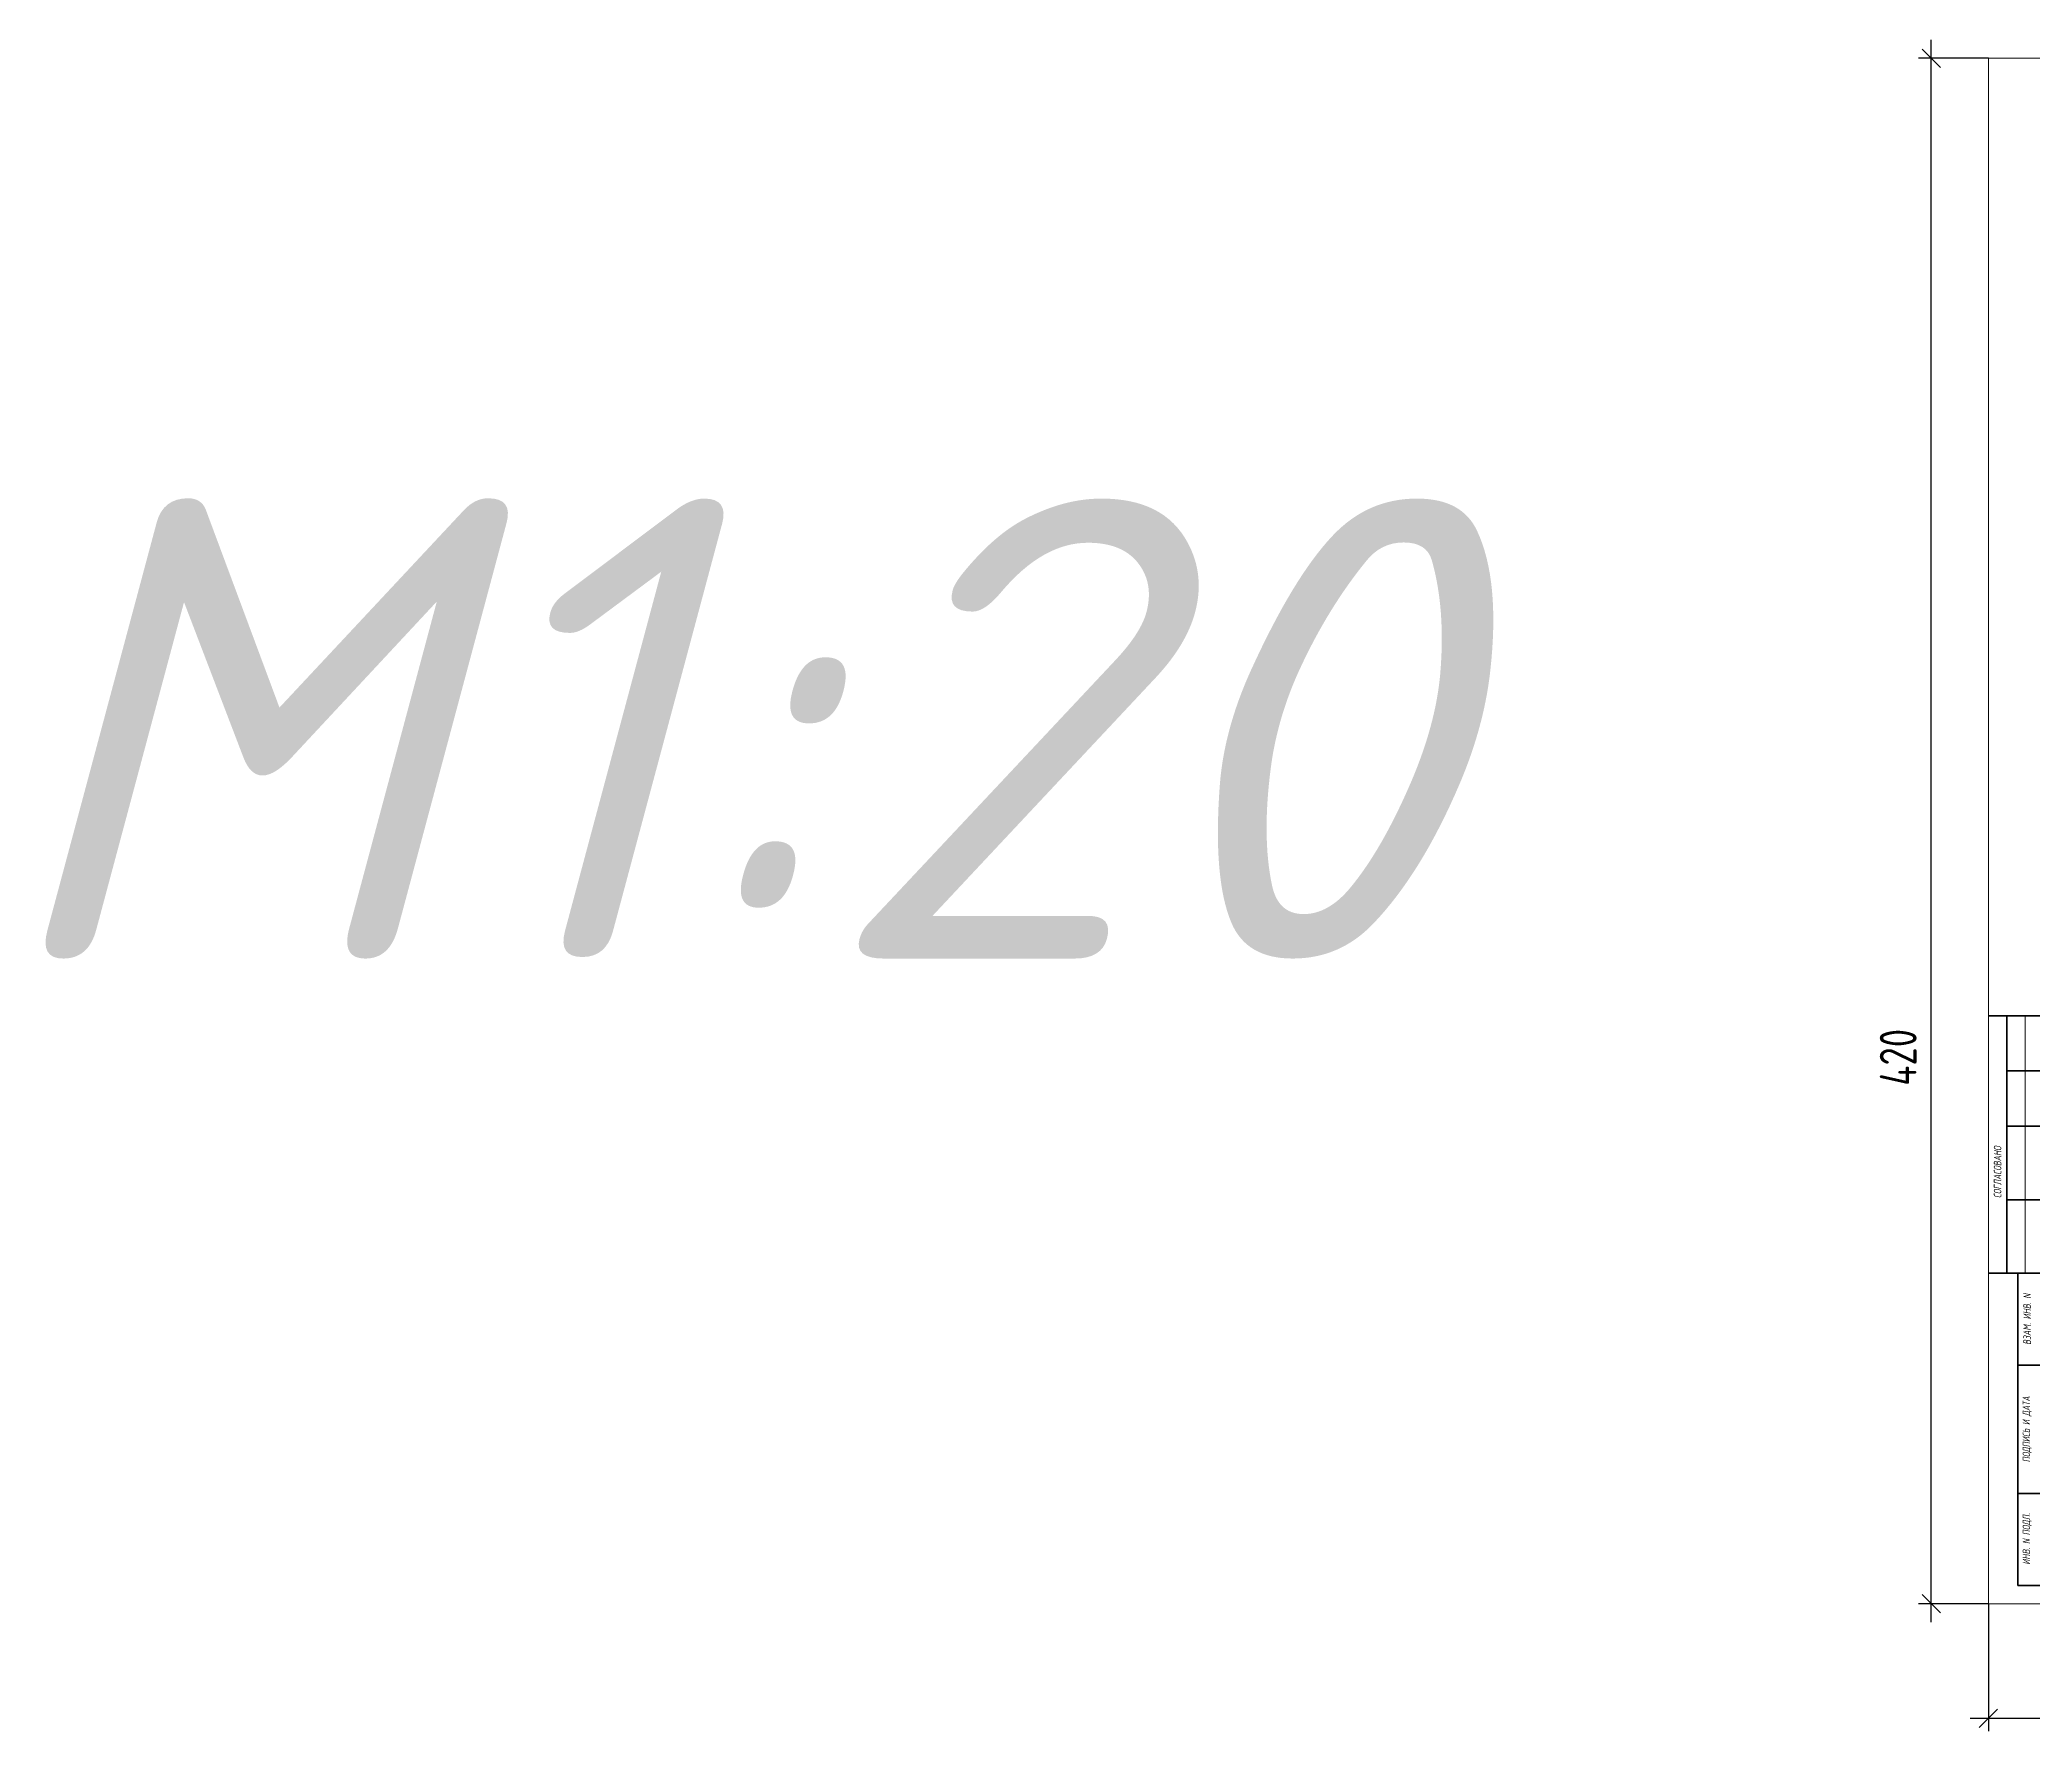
# Model space of a CAD drawing. Header units: millimetres. Extents: x 2058191 to 2089933, y 116142 to 208453.
# Drawn here: x 2059352 to 2070182, y 161041 to 170233 of the extents above; entities that cross this region are included whole.
import ezdxf

# ---------------------------------------------------------------- set-up
doc = ezdxf.new("R2010")
doc.units = ezdxf.units.MM
doc.layers.get('Defpoints').update_dxf_attribs({"color": 255})
doc.layers.add('Текст', color=7, linetype='Continuous')
doc.styles.add('GOST', font='', dxfattribs={"width": 0.8, "oblique": 10})
doc.styles.add('БДА100', font='romand.shx', dxfattribs={"width": 0.7})
doc.styles.add('Юля', font='isocpeui.ttf', dxfattribs={"height": 2.8})
doc.styles.get('GOST').set_extended_font_data('GOST type A')
doc.dimstyles.new('БДА1', dxfattribs={"dimtxt": 2, "dimasz": 1, "dimexe": 0.7, "dimexo": 0, "dimgap": 0.8, "dimtad": 1, "dimdec": 0, "dimrnd": 1, "dimzin": 0, "dimdsep": 46, "dimtxsty": 'БДА100', "dimblk": 'OBLIQUE', "dimcen": 2, "dimdle": 1, "dimadec": 0, "dimazin": 0, "dimtfac": 1, "dimtdec": 0, "dimtmove": 1, "dimatfit": 3, "dimldrblk": 'NONE', "dimfxl": 0, "dimtolj": 1, "dimtzin": 0, "dimlwd": -1, "dimlwe": -1, "dimarcsym": 0})

# ---------------------------------------------------------------- blocks, each defined once
blk = doc.blocks.new('_Oblique')
at = {"color": 0, "linetype": 'ByBlock', "lineweight": -2}
blk.add_line((-0.5, -0.5), (0.5, 0.5), dxfattribs=at)
blk = doc.blocks.new('*D9')
at = {"layer": 'Defpoints', "color": 0, "transparency": 16777216}
for p, q in [((0, 0), (0, -34.62)), ((594, 0), (594, -34.62)), ((-5, -31.12), (599, -31.12))]:
    blk.add_line(p, q, dxfattribs=at)
for p in [(0, 0), (594, 0), (594, -31.12)]:
    blk.add_point(p, dxfattribs=at)
at = {"layer": 'Defpoints', "color": 0, "transparency": 16777216, "xscale": 5, "yscale": 5, "zscale": 5, "rotation": 180}
blk.add_blockref('_Oblique', (0, -31.12), dxfattribs=at)
at = {"layer": 'Defpoints', "color": 0, "transparency": 16777216, "xscale": 5, "yscale": 5, "zscale": 5}
blk.add_blockref('_Oblique', (594, -31.12), dxfattribs=at)
at = {"layer": 'Defpoints', "color": 0, "lineweight": 0, "transparency": 16777216, "insert": (105, -22.12), "char_height": 10, "attachment_point": 5, "style": 'БДА100'}
blk.add_mtext('\\A1;594', dxfattribs=at)
blk = doc.blocks.new('_None')
blk = doc.blocks.new('*D10')
at = {"layer": 'Defpoints', "color": 0, "transparency": 16777216}
for p, q in [((-15.52, -5), (-15.52, 425)), ((0, 420), (-19.02, 420)), ((0, 0), (-19.02, 0))]:
    blk.add_line(p, q, dxfattribs=at)
for p in [(-15.52, 420), (0, 420), (0, 0)]:
    blk.add_point(p, dxfattribs=at)
at = {"layer": 'Defpoints', "color": 0, "transparency": 16777216, "xscale": 5, "yscale": 5, "zscale": 5}
for p, rotation in [((-15.52, 420), 90), ((-15.52, 0), 270)]:
    blk.add_blockref('_Oblique', p, dxfattribs=dict(at, rotation=rotation))
at = {"layer": 'Defpoints', "color": 0, "lineweight": 0, "transparency": 16777216, "insert": (-24.52, 148.5), "char_height": 10, "attachment_point": 5, "rotation": 90, "style": 'БДА100'}
blk.add_mtext('\\A1;420', dxfattribs=at)
blk = doc.blocks.new('*U8')
at = {"color": 44, "lineweight": 20, "ltscale": 10}
for p, q in [((594, 420), (0, 420)), ((0, 420), (0, 0)), ((0, 0), (594, 0))]:
    blk.add_line(p, q, dxfattribs=at)
at = {"color": 137, "lineweight": 35, "ltscale": 10}
for p, q in [((0, 159.8), (20, 159.8)), ((5, 89.8), (5, 159.8)), ((5, 144.8), (20, 144.8)), ((5, 129.8), (20, 129.8)), ((5, 109.8), (20, 109.8)), ((0, 89.8), (20, 89.8)), ((8.04, 89.8), (8.04, 5)), ((8.04, 64.8), (20, 64.8)), ((8.04, 30), (20, 30)), ((8.04, 5), (589, 5))]:
    blk.add_line(p, q, dxfattribs=at)
at = {"color": 44, "lineweight": 13}
blk.add_line((10, 89.8), (10, 159.8), dxfattribs=at)
at = {"color": 0, "lineweight": 13, "char_height": 2.0408, "attachment_point": 5, "rotation": 90, "style": 'GOST'}
for s, insert, width in [('СОГЛАСОВАНО', (2.49, 117.3), 55), ('ВЗАМ. ИНВ. N', (10.53, 77.3), 25), ('ПОДПИСЬ И ДАТА', (10.53, 47.4), 34.7978), ('ИНВ. N ПОДЛ.', (10.53, 17.6), 24.8009)]:
    blk.add_mtext(s, dxfattribs=dict(at, insert=insert, width=width))
at = {"color": 44, "lineweight": 13, "style": 'GOST', "oblique": 10, "width": 0.8}
for tag in ['ФОРМАТВЕРТ', 'ФОРМАТГОРИЗ']:
    blk.add_attdef(tag, (542.98, 1.6), '', height=2, dxfattribs=at)
at = {"layer": 'Defpoints', "color": 251, "lineweight": 0}
dim = blk.add_linear_dim(base=(-15.52, 420), p1=(0, 0), p2=(0, 420), angle=90, dimstyle='БДА1', override={"dimscale": 5}, dxfattribs=at)
dim.commit()
dim.dimension.update_dxf_attribs({"geometry": '*D10', "text_midpoint": (-15.52, 148.5), "dimtype": 128})
dim = blk.add_linear_dim(base=(594, -31.12), p1=(0, 0), p2=(594, 0), dimstyle='БДА1', override={"dimscale": 5}, dxfattribs=at)
dim.commit()
dim.dimension.update_dxf_attribs({"geometry": '*D9', "text_midpoint": (105, -31.12), "dimtype": 128})

msp = doc.modelspace()

# ---------------------------------------------------------------- block references
at = {"xscale": 20, "yscale": 20, "zscale": 20}
msp.add_blockref('*U8', (2069944.3, 161733.5), dxfattribs=at)

# ---------------------------------------------------------------- texts
at = {"layer": 'Текст', "insert": (2063046.2, 166490.2), "char_height": 2500, "width": 9237.173, "attachment_point": 5, "style": 'Юля'}
msp.add_mtext('М1:20', dxfattribs=at)

doc.saveas('drawing.dxf')
